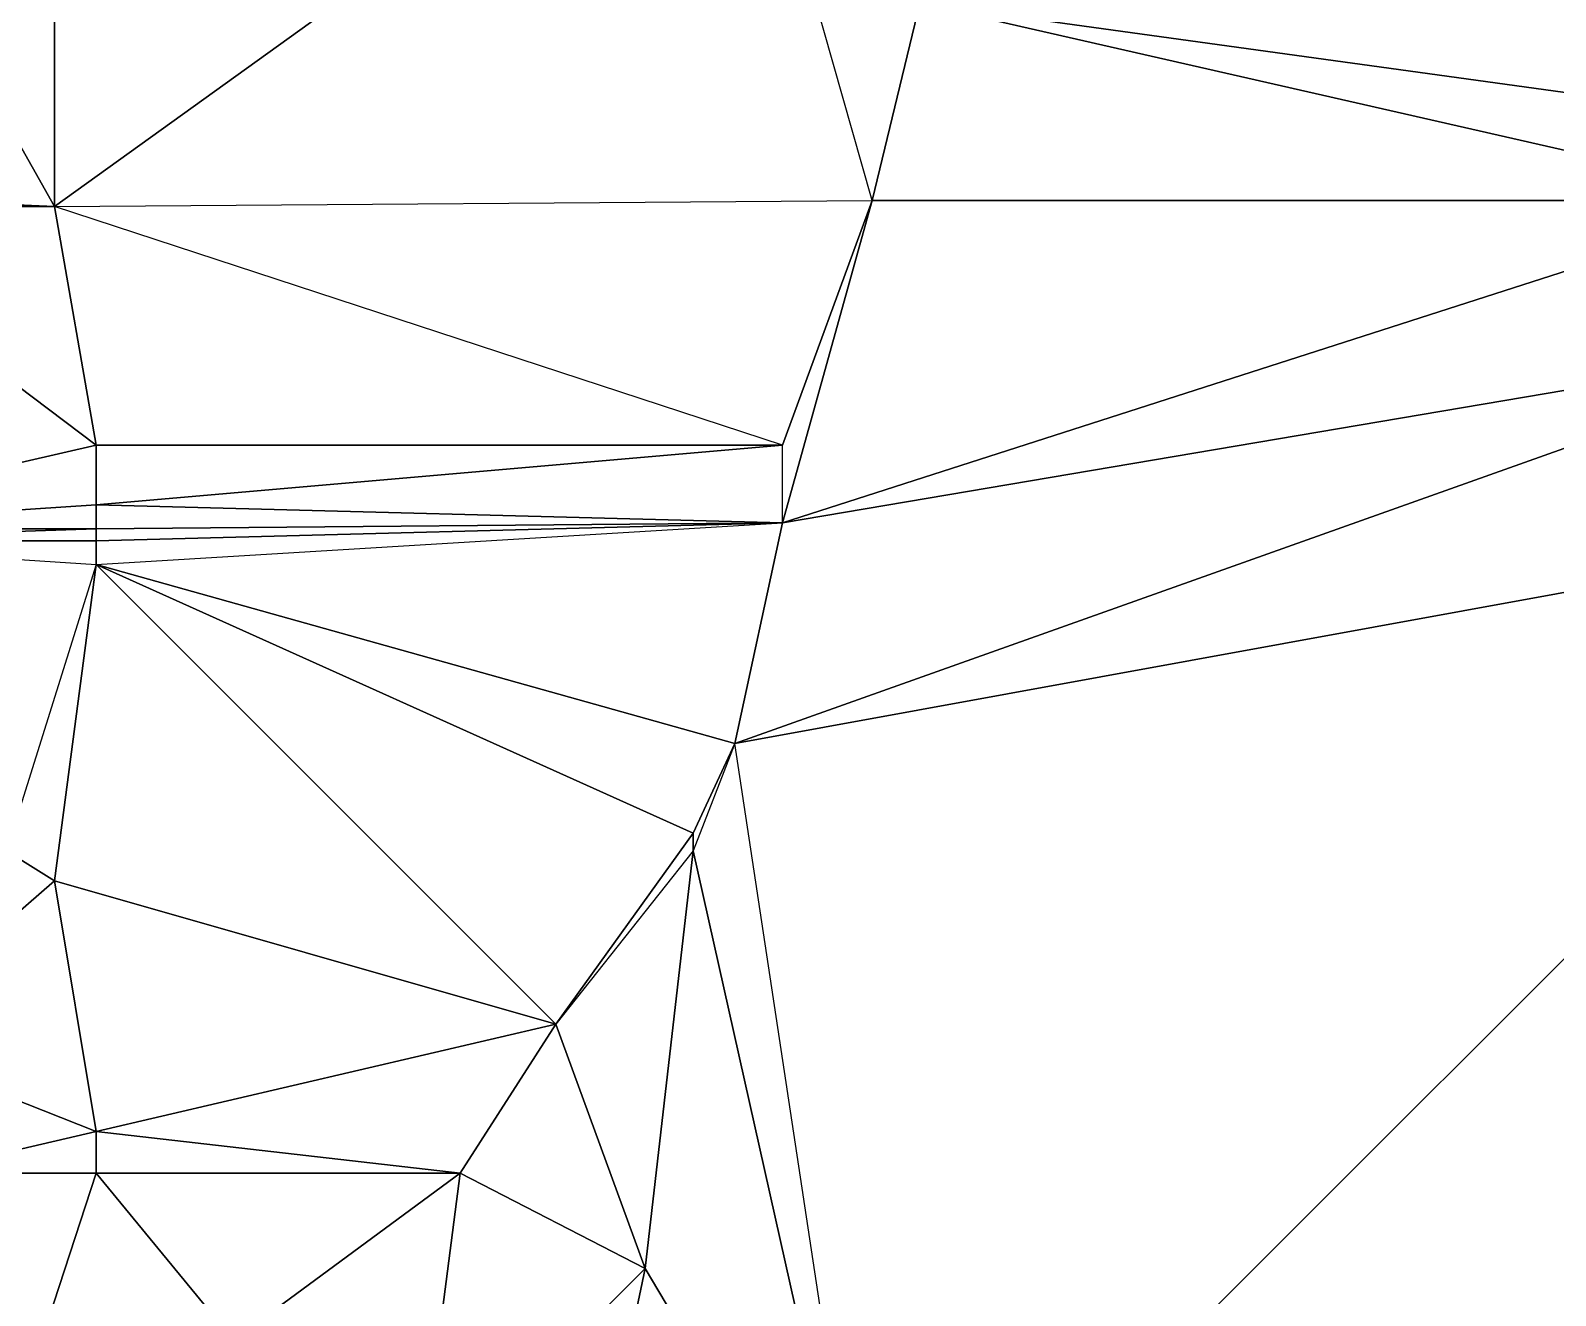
# Model space of a CAD drawing. Header units: metres. Extents: x 121.06818 to 121.07159, y 3.17836 to 3.18313.
# Drawn here: x 121.070057 to 121.0703125, y 3.1796435 to 3.1798555 of the extents above; entities that cross this region are included whole.
import ezdxf

# ---------------------------------------------------------------- set-up
doc = ezdxf.new("R2010")
doc.units = ezdxf.units.M

msp = doc.modelspace()

# ---------------------------------------------------------------- linework, layer by layer
at = {"layer": 'DELAUNEY6311', "color": 252}
msp.add_3dface([(121.070297, 3.179538, 0.01037), (121.070343, 3.179544, 0.01037), (121.070389, 3.179775, 0.01038)], dxfattribs=at)
at = {"layer": 'DELAUNEY6479', "color": 252}
msp.add_3dface([(121.070122, 3.17961, 0.01036), (121.070152, 3.17961, 0.01037), (121.07016, 3.179648, 0.01037)], dxfattribs=at)
at = {"layer": 'DELAUNEY6638', "color": 252}
msp.add_3dface([(121.070091, 3.179636, 0.01036), (121.070122, 3.17961, 0.01036), (121.070129, 3.179664, 0.01037)], dxfattribs=at)
at = {"layer": 'DELAUNEY6675', "color": 252}
msp.add_3dface([(121.07016, 3.179648, 0.01037), (121.070152, 3.17961, 0.01037), (121.070198, 3.179584, 0.01037)], dxfattribs=at)
at = {"layer": 'DELAUNEY6676', "color": 252}
msp.add_3dface([(121.07016, 3.179648, 0.01037), (121.070198, 3.179584, 0.01037), (121.070168, 3.179718, 0.01037)], dxfattribs=at)
at = {"layer": 'DELAUNEY6677', "color": 252}
msp.add_3dface([(121.070198, 3.179584, 0.01037), (121.070297, 3.179538, 0.01037), (121.070389, 3.179775, 0.01038)], dxfattribs=at)
at = {"layer": 'DELAUNEY6708', "color": 252}
msp.add_3dface([(121.070053, 3.179618, 0.01035), (121.070091, 3.179636, 0.01036), (121.070068, 3.179664, 0.01036)], dxfattribs=at)
at = {"layer": 'DELAUNEY6736', "color": 252}
msp.add_3dface([(121.070122, 3.17961, 0.01036), (121.07016, 3.179648, 0.01037), (121.070129, 3.179664, 0.01037)], dxfattribs=at)
at = {"layer": 'DELAUNEY6761', "color": 252}
msp.add_3dface([(121.070038, 3.179664, 0.01035), (121.070053, 3.179618, 0.01035), (121.070068, 3.179664, 0.01036)], dxfattribs=at)
at = {"layer": 'DELAUNEY6762', "color": 252}
msp.add_3dface([(121.070129, 3.179664, 0.01037), (121.07016, 3.179648, 0.01037), (121.070145, 3.179689, 0.01037)], dxfattribs=at)
at = {"layer": 'DELAUNEY6779', "color": 252}
msp.add_3dface([(121.070068, 3.179664, 0.01036), (121.070091, 3.179636, 0.01036), (121.070129, 3.179664, 0.01037)], dxfattribs=at)
at = {"layer": 'DELAUNEY6826', "color": 252}
msp.add_3dface([(121.070038, 3.179664, 0.01035), (121.070068, 3.179664, 0.01036), (121.070068, 3.179671, 0.01036)], dxfattribs=at)
at = {"layer": 'DELAUNEY6970', "color": 252}
msp.add_3dface([(121.070068, 3.179664, 0.01036), (121.070129, 3.179664, 0.01037), (121.070068, 3.179671, 0.01036)], dxfattribs=at)
at = {"layer": 'DELAUNEY6990', "color": 252}
msp.add_3dface([(121.070038, 3.179664, 0.01035), (121.070068, 3.179671, 0.01036), (121.07003, 3.179686, 0.01035)], dxfattribs=at)
at = {"layer": 'DELAUNEY6991', "color": 252}
msp.add_3dface([(121.070068, 3.179671, 0.01036), (121.070129, 3.179664, 0.01037), (121.070145, 3.179689, 0.01037)], dxfattribs=at)
at = {"layer": 'DELAUNEY6992', "color": 252}
msp.add_3dface([(121.070145, 3.179689, 0.01037), (121.07016, 3.179648, 0.01037), (121.070168, 3.179718, 0.01037)], dxfattribs=at)
at = {"layer": 'DELAUNEY7006', "color": 252}
msp.add_3dface([(121.070168, 3.179718, 0.01037), (121.070198, 3.179584, 0.01037), (121.070175, 3.179736, 0.01037)], dxfattribs=at)
at = {"layer": 'DELAUNEY7022', "color": 252}
msp.add_3dface([(121.070389, 3.179775, 0.01038), (121.070198, 3.179584, 0.01037), (121.070175, 3.179736, 0.01037)], dxfattribs=at)
at = {"layer": 'DELAUNEY7047', "color": 252}
msp.add_3dface([(121.070175, 3.179736, 0.01037), (121.070168, 3.179718, 0.01037), (121.070168, 3.179721, 0.01037)], dxfattribs=at)
at = {"layer": 'DELAUNEY7048', "color": 252}
msp.add_3dface([(121.070389, 3.179775, 0.01038), (121.070175, 3.179736, 0.01037), (121.070366, 3.179804, 0.01038)], dxfattribs=at)
at = {"layer": 'DELAUNEY7078', "color": 252}
msp.add_3dface([(121.07003, 3.179686, 0.01035), (121.070068, 3.179671, 0.01036), (121.070061, 3.179713, 0.01036)], dxfattribs=at)
at = {"layer": 'DELAUNEY7079', "color": 252}
msp.add_3dface([(121.070168, 3.179718, 0.01037), (121.070145, 3.179689, 0.01037), (121.070168, 3.179721, 0.01037)], dxfattribs=at)
at = {"layer": 'DELAUNEY7127', "color": 252}
msp.add_3dface([(121.07003, 3.179686, 0.01035), (121.070061, 3.179713, 0.01036), (121.070053, 3.179718, 0.01036)], dxfattribs=at)
at = {"layer": 'DELAUNEY7128', "color": 252}
msp.add_3dface([(121.070061, 3.179713, 0.01036), (121.070068, 3.179671, 0.01036), (121.070145, 3.179689, 0.01037)], dxfattribs=at)
at = {"layer": 'DELAUNEY7216', "color": 252}
msp.add_3dface([(121.070053, 3.179718, 0.01036), (121.070061, 3.179713, 0.01036), (121.070068, 3.179766, 0.01036)], dxfattribs=at)
at = {"layer": 'DELAUNEY7217', "color": 252}
msp.add_3dface([(121.070061, 3.179713, 0.01036), (121.070145, 3.179689, 0.01037), (121.070068, 3.179766, 0.01036)], dxfattribs=at)
at = {"layer": 'DELAUNEY7342', "color": 252}
msp.add_3dface([(121.070168, 3.179721, 0.01037), (121.070145, 3.179689, 0.01037), (121.070068, 3.179766, 0.01036)], dxfattribs=at)
at = {"layer": 'DELAUNEY7343', "color": 252}
msp.add_3dface([(121.070366, 3.179804, 0.01038), (121.070175, 3.179736, 0.01037), (121.070183, 3.179773, 0.01037)], dxfattribs=at)
at = {"layer": 'DELAUNEY7359', "color": 252}
msp.add_3dface([(121.070175, 3.179736, 0.01037), (121.070168, 3.179721, 0.01037), (121.070068, 3.179766, 0.01036)], dxfattribs=at)
at = {"layer": 'DELAUNEY7420', "color": 252}
msp.add_3dface([(121.070183, 3.179773, 0.01037), (121.070175, 3.179736, 0.01037), (121.070068, 3.179766, 0.01036)], dxfattribs=at)
at = {"layer": 'DELAUNEY7435', "color": 252}
msp.add_3dface([(121.070366, 3.179804, 0.01038), (121.070183, 3.179773, 0.01037), (121.070351, 3.179827, 0.01038)], dxfattribs=at)
at = {"layer": 'DELAUNEY7452', "color": 252}
msp.add_3dface([(121.070068, 3.179766, 0.01036), (121.070053, 3.179718, 0.01036), (121.070007, 3.17977, 0.01035)], dxfattribs=at)
at = {"layer": 'DELAUNEY7543', "color": 252}
msp.add_3dface([(121.070007, 3.17977, 0.01035), (121.070068, 3.179766, 0.01036), (121.070068, 3.17977, 0.01036)], dxfattribs=at)
at = {"layer": 'DELAUNEY7618', "color": 252}
msp.add_3dface([(121.070351, 3.179827, 0.01038), (121.070183, 3.179773, 0.01037), (121.070198, 3.179827, 0.01037)], dxfattribs=at)
at = {"layer": 'DELAUNEY7640', "color": 252}
msp.add_3dface([(121.070068, 3.179766, 0.01036), (121.070183, 3.179773, 0.01037), (121.070068, 3.17977, 0.01036)], dxfattribs=at)
at = {"layer": 'DELAUNEY7657', "color": 252}
msp.add_3dface([(121.070007, 3.17977, 0.01035), (121.070068, 3.17977, 0.01036), (121.070068, 3.179772, 0.01036)], dxfattribs=at)
at = {"layer": 'DELAUNEY7678', "color": 252}
msp.add_3dface([(121.070007, 3.179772, 0.01035), (121.070007, 3.17977, 0.01035), (121.070068, 3.179772, 0.01036)], dxfattribs=at)
at = {"layer": 'DELAUNEY7679', "color": 252}
msp.add_3dface([(121.070068, 3.179772, 0.01036), (121.070068, 3.17977, 0.01036), (121.070183, 3.179773, 0.01037)], dxfattribs=at)
at = {"layer": 'DELAUNEY7701', "color": 252}
msp.add_3dface([(121.070007, 3.179772, 0.01035), (121.070068, 3.179772, 0.01036), (121.070068, 3.179776, 0.01036)], dxfattribs=at)
at = {"layer": 'DELAUNEY7702', "color": 252}
msp.add_3dface([(121.070007, 3.179772, 0.01035), (121.070068, 3.179776, 0.01036), (121.070068, 3.179786, 0.01036)], dxfattribs=at)
at = {"layer": 'DELAUNEY7703', "color": 252}
msp.add_3dface([(121.070068, 3.179776, 0.01036), (121.070068, 3.179772, 0.01036), (121.070183, 3.179773, 0.01037)], dxfattribs=at)
at = {"layer": 'DELAUNEY7720', "color": 252}
msp.add_3dface([(121.070068, 3.179776, 0.01036), (121.070183, 3.179773, 0.01037), (121.070183, 3.179786, 0.01037)], dxfattribs=at)
at = {"layer": 'DELAUNEY7721', "color": 252}
msp.add_3dface([(121.070198, 3.179827, 0.01037), (121.070183, 3.179773, 0.01037), (121.070183, 3.179786, 0.01037)], dxfattribs=at)
at = {"layer": 'DELAUNEY7738', "color": 252}
msp.add_3dface([(121.070351, 3.179827, 0.01038), (121.070198, 3.179827, 0.01037), (121.070206, 3.17986, 0.01037)], dxfattribs=at)
at = {"layer": 'DELAUNEY7747', "color": 252}
msp.add_3dface([(121.070007, 3.179772, 0.01035), (121.070068, 3.179786, 0.01036), (121.070015, 3.179826, 0.01035)], dxfattribs=at)
at = {"layer": 'DELAUNEY7748', "color": 252}
msp.add_3dface([(121.070068, 3.179786, 0.01036), (121.070068, 3.179776, 0.01036), (121.070183, 3.179786, 0.01037)], dxfattribs=at)
at = {"layer": 'DELAUNEY7762', "color": 252}
msp.add_3dface([(121.070068, 3.179786, 0.01036), (121.070183, 3.179786, 0.01037), (121.070061, 3.179826, 0.01036)], dxfattribs=at)
at = {"layer": 'DELAUNEY7763', "color": 252}
msp.add_3dface([(121.070198, 3.179827, 0.01037), (121.070183, 3.179786, 0.01037), (121.070061, 3.179826, 0.01036)], dxfattribs=at)
at = {"layer": 'DELAUNEY7852', "color": 252}
msp.add_3dface([(121.070015, 3.179826, 0.01035), (121.070068, 3.179786, 0.01036), (121.070061, 3.179826, 0.01036)], dxfattribs=at)
at = {"layer": 'DELAUNEY7889', "color": 252}
msp.add_3dface([(121.070015, 3.179826, 0.01035), (121.070061, 3.179826, 0.01036), (121.070015, 3.179828, 0.01035)], dxfattribs=at)
at = {"layer": 'DELAUNEY8073', "color": 252}
msp.add_3dface([(121.070061, 3.179826, 0.01036), (121.070198, 3.179827, 0.01037), (121.070175, 3.179908, 0.01037)], dxfattribs=at)
at = {"layer": 'DELAUNEY8074', "color": 252}
msp.add_3dface([(121.070206, 3.17986, 0.01037), (121.070198, 3.179827, 0.01037), (121.070175, 3.179908, 0.01037)], dxfattribs=at)
at = {"layer": 'DELAUNEY8086', "color": 252}
msp.add_3dface([(121.070015, 3.179828, 0.01035), (121.070061, 3.179826, 0.01036), (121.07003, 3.179881, 0.01035)], dxfattribs=at)
at = {"layer": 'DELAUNEY8087', "color": 252}
msp.add_3dface([(121.070351, 3.179827, 0.01038), (121.070206, 3.17986, 0.01037), (121.070351, 3.17984, 0.01038)], dxfattribs=at)
at = {"layer": 'DELAUNEY8121', "color": 252}
msp.add_3dface([(121.070351, 3.17984, 0.01038), (121.070206, 3.17986, 0.01037), (121.070335, 3.179881, 0.01038)], dxfattribs=at)
at = {"layer": 'DELAUNEY8218', "color": 252}
msp.add_3dface([(121.07003, 3.179881, 0.01035), (121.070061, 3.179826, 0.01036), (121.070061, 3.179877, 0.01036)], dxfattribs=at)
at = {"layer": 'DELAUNEY8238', "color": 252}
msp.add_3dface([(121.070061, 3.179877, 0.01036), (121.070061, 3.179826, 0.01036), (121.070175, 3.179908, 0.01037)], dxfattribs=at)

doc.saveas('drawing.dxf')
